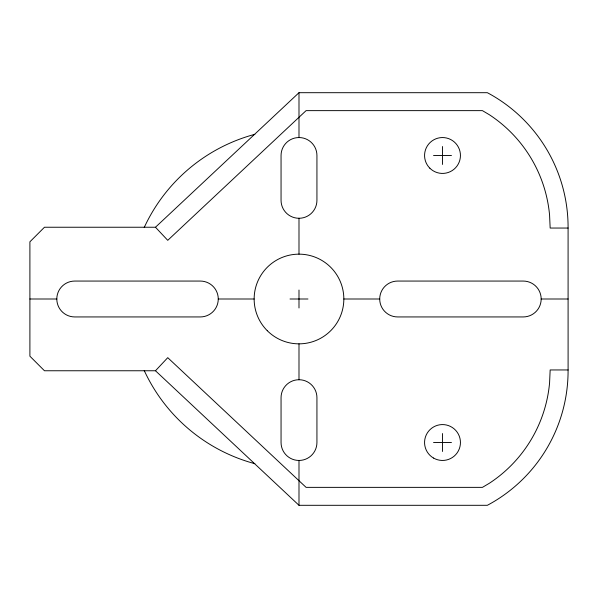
<?xml version="1.0" encoding="UTF-8"?>
<svg xmlns="http://www.w3.org/2000/svg" width="598" height="598" viewBox="0 0 598 598"><rect width="100%" height="100%" fill="white"/><g stroke="black" fill="none" stroke-linecap="round" stroke-linejoin="round"><path stroke-width="0.9" d="M568.1 369.953L568.085 370.76A152.483 152.483 0 0 1 487.355 505.303L298.993 505.303L155.473 370.76L44.461 370.76L29.9 356.191L29.9 241.809L44.461 227.24L155.473 227.24L298.993 92.697L487.355 92.697A152.483 152.483 0 0 1 568.085 227.24L568.1 369.953L550.16 369.953L549.577 382.855A134.528 134.528 0 0 1 489.321 483.281L482.437 487.363L306.086 487.363L167.746 357.671L155.473 370.76M433.535 155.487L451.475 155.487M568.1 228.047L550.16 228.047L549.577 215.145A134.528 134.528 0 0 0 489.321 114.719L482.437 110.637L306.086 110.637L167.746 240.329L155.473 227.24M29.9 299L56.81 299A17.94 17.94 0 0 1 74.75 281.06L200.323 281.06A17.94 17.94 0 0 1 218.263 299L254.143 299M290.023 299L307.963 299M343.843 299L379.715 299A17.94 17.94 0 0 1 397.655 281.06L523.235 281.06A17.94 17.94 0 0 1 541.175 299L568.1 299M433.535 442.513L451.475 442.513M442.505 146.517L442.505 164.457M442.505 433.543L442.505 451.483M298.993 92.697L298.993 137.547A17.94 17.94 0 0 1 316.933 155.487L316.933 200.33A17.94 17.94 0 0 1 298.993 218.27L298.993 254.15M298.993 290.03L298.993 307.97M298.993 343.85L298.993 379.73A17.94 17.94 0 0 1 316.933 397.67L316.933 442.513A17.94 17.94 0 0 1 298.993 460.453L298.993 505.303M541.175 299A17.94 17.94 0 0 1 523.235 316.94L397.655 316.94A17.94 17.94 0 0 1 379.715 299M298.993 137.547A17.94 17.94 0 0 0 281.053 155.487L281.053 200.33A17.94 17.94 0 0 0 298.993 218.27M56.81 299A17.94 17.94 0 0 0 74.75 316.94L200.323 316.94A17.94 17.94 0 0 0 218.263 299M298.993 460.453A17.94 17.94 0 0 1 281.053 442.513L281.053 397.67A17.94 17.94 0 0 1 298.993 379.73M254.868 463.689A170.497 170.497 0 0 1 144.215 370.506M144.215 227.494A170.497 170.497 0 0 1 254.868 134.311M267.276 330.709A44.85 44.85 0 0 0 342.31 310.609A44.85 44.85 0 0 0 287.384 255.682A44.85 44.85 0 0 0 267.276 330.709M429.82 168.173A17.94 17.94 0 0 0 459.832 160.129A17.94 17.94 0 0 0 437.863 138.16A17.94 17.94 0 0 0 429.82 168.173M433.535 458.053A17.94 17.94 0 0 0 460.445 442.513A17.94 17.94 0 0 0 433.535 426.979A17.94 17.94 0 0 0 433.535 458.053"/></g></svg>
